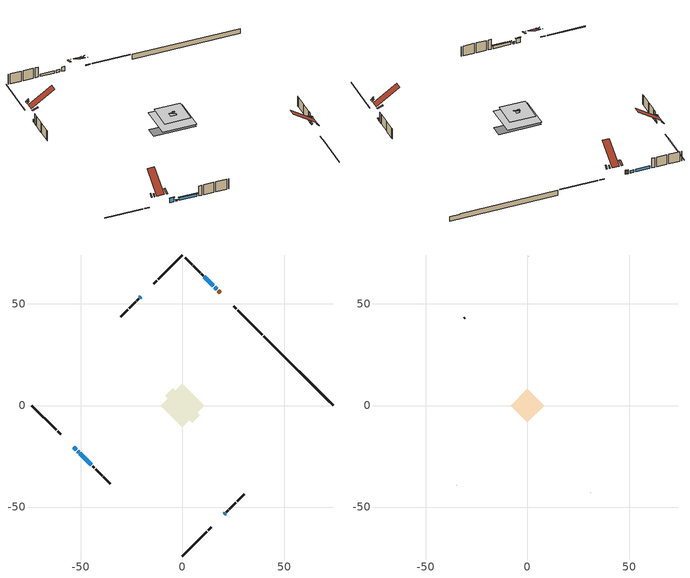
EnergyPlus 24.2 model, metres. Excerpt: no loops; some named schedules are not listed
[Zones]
conditioned space
 floor outside (Floor1 construction): -3.42,0 0,3.42 3.42,0 0,-3.42 z0.51
 floor adiabatic (AdiabaticFloorConstruction): -10.71,0 0,10.71 10.71,0 0,-10.71 z2.95
 floor foundation (Slab1 construction): -8.55,4.89 -4.89,8.55 8.55,-4.89 4.89,-8.55 z-1.82
 wall outside (RimJoist1 construction): 0,-74.12 12.02,-62.1 / -74.12,0 -62.1,-12.02 / 0,74.12 -12.02,62.1 / 39.24,34.88 27.22,46.89 z0.51:0.81
 wall outside (RimJoist3 construction): 12.67,-61.44 14.08,-60.04 / -61.44,-12.67 -60.04,-14.08 / -12.67,61.44 -14.08,60.04 / 26.57,47.55 25.16,48.95 z0.51:0.81
 wall outside (AdiabaticWallConstruction 1): 18.63,55.49 17.61,56.51 z0.51:2.54
 wall outside (AdiabaticWallConstruction): 16.95,57.17 15.87,58.24 / 15.21,58.9 10.77,63.34 / -20.61,53.51 -20.93,53.18 z0.51:1.73; -53.51,-20.61 -52.21,-21.9 z0.51:2.64; -51.56,-22.56 -51.2,-22.91 / 20.61,-53.51 20.96,-53.15 z0.51:1.01; -50.55,-23.57 -44.93,-29.18 z0.51:1.86
 wall outside (Wall1 construction): 21.62,-52.5 22.46,-51.66 / -44.28,-29.84 -43.44,-30.68 / -21.59,52.53 -22.43,51.69 / 10.12,64 9.28,64.84 z0.51:5.39
 wall outside (Wall2 construction): 23.11,-51 26.33,-47.78 / -42.78,-31.33 -39.56,-34.55 / -23.08,51.03 -26.3,47.81 / 8.62,65.49 5.41,68.71 z0.51:5.39
 wall outside (Wall3 construction): 26.99,-47.13 30.38,-43.74 / -38.91,-35.21 -35.52,-38.6 / -26.96,47.16 -30.35,43.77 / 4.75,69.37 1.36,72.76 z0.51:5.39
 wall foundation (FoundationWall1 construction): 39.9,34.22,-1.82 39.9,34.22,0.51 70.69,3.42,0.51 70.69,3.42,0.41 74.12,0,0.41 74.12,0,-1.82
 window (WindowConstruction 3): 16.95,57.17 15.87,58.24 z0.51:1.73
 window (WindowConstruction 1): -53.51,-20.61 -52.21,-21.9 z0.51:2.64
 window (WindowConstruction 2): 15.21,58.9 10.77,63.34 z0.51:1.73
 window (WindowConstruction 5): -51.56,-22.56 -51.2,-22.91 z0.51:1.01
 window (WindowConstruction 6): 20.61,-53.51 20.96,-53.15 z0.51:1.01
 window (WindowConstruction 4): -20.61,53.51 -20.93,53.18 z0.51:1.73
 window (WindowConstruction): -50.55,-23.57 -44.93,-29.18 z0.51:1.86
 door (Door): 18.63,55.49 17.61,56.51 z0.51:2.54
 ceiling adiabatic (AdiabaticFloorConstruction): 0,-10.71 10.71,0 0,10.71 -10.71,0 z2.95
 roof outside (Roof2 construction): 15.91,-58.21,5.39 15.26,-57.56,6.3 15.03,-57.79,6.3 15.68,-58.43,5.39; -58.21,-15.91,5.39 -57.56,-15.26,6.3 -57.79,-15.03,6.3 -58.43,-15.68,5.39; -15.91,58.21,5.39 -15.26,57.56,6.3 -15.03,57.79,6.3 -15.68,58.43,5.39; 23.33,50.78,5.39 22.68,50.14,6.3 22.91,49.91,6.3 23.56,50.56,5.39
attic - vented
 floor to conditioned space (Floor2 construction Reversed): -0.98,0 0,0.98 0.98,0 0,-0.98 z5.39
 floor to conditioned space (Floor3 construction Reversed): -8.18,0 0,8.18 8.18,0 0,-8.18 z5.39
 floor to conditioned space (Floor4 construction Reversed): -1.9,0 0,1.9 1.9,0 0,-1.9 z5.39
 wall outside (Wall4 construction): 31.03,-43.08 31.08,-43.03 / -34.86,-39.25 -34.82,-39.3 / -31,43.11 -31.05,43.06 / 0.7,73.41 0.66,73.46 z0.51:5.39
 roof outside (Roof1 construction): 15.02,-59.09,5.39 14.2,-58.27,6.55 13.91,-58.56,6.55 14.73,-59.38,5.39; -59.09,-15.02,5.39 -58.27,-14.2,6.55 -58.56,-13.91,6.55 -59.38,-14.73,5.39; -15.02,59.09,5.39 -14.2,58.27,6.55 -13.91,58.56,6.55 -14.73,59.38,5.39; 24.22,49.9,5.39 23.39,49.08,6.55 23.68,48.79,6.55 24.51,49.61,5.39
 roof outside (Roof3 construction): 18.81,-55.31,5.39 11.34,-47.84,12.42 9.1,-50.09,12.42 16.57,-57.55,5.39; -55.31,-18.81,5.39 -47.84,-11.34,12.42 -50.09,-9.1,12.42 -57.55,-16.57,5.39; -18.81,55.31,5.39 -11.34,47.84,12.42 -9.1,50.09,12.42 -16.57,57.55,5.39; 20.43,53.68,5.39 12.97,46.22,12.42 15.21,43.98,12.42 22.67,51.44,5.39
 roof outside (Roof4 construction): 19.95,-54.16,5.39 18.1,-52.31,6.26 17.62,-52.8,6.26 19.47,-54.65,5.39; -54.16,-19.95,5.39 -52.31,-18.1,6.26 -52.8,-17.62,6.26 -54.65,-19.47,5.39; -19.95,54.16,5.39 -18.1,52.31,6.26 -17.62,52.8,6.26 -19.47,54.65,5.39; 19.29,54.83,5.39 17.44,52.98,6.26 17.92,52.49,6.26 19.77,54.34,5.39
shading: -52,-22.11 -53.72,-20.4 -53.93,-20.61 -52.21,-22.33 z2.94; -50.99,-23.12 -51.77,-22.35 -51.98,-22.56 -51.2,-23.34 z1.31; 21.17,-52.94 20.4,-53.72 20.61,-53.93 21.39,-53.15 z1.31; -44.72,-29.39 -50.76,-23.36 -50.97,-23.57 -44.93,-29.6 z2.16
[Building]
Building 1: Terrain=Suburbs
[Site:Location]
Montreal Intl AP_QC: Latitude {deg}=45.47; Longitude {deg}=-73.74; Time Zone {hr}=-5; Elevation {m}=36; Keep Site Location Information=Yes
[Site:GroundTemperature:Shallow]
2.07863, -0.316383, -0.508184, 0.628371, 5.19101, 9.73239, 13.6695, 16.1636, 16.3755, 14.347, 10.5102, 6.10817
[Site:WaterMainsTemperature]
Calculation Method=Schedule; Temperature Schedule=mains temperature schedule
[Material] Roughness=Rough; Thermal Absorptance=0.9
Name | Thickness {m} | Conductivity {W/m-K} | Density {kg/m3} | Specific Heat {J/kg-K} | Solar Absorptance | Visible Absorptance
asphalt or fiberglass shingles | 0.00635 | 0.162714 | 1121.4 | 1465.45 | 0.84 | 0.84
ceiling loosefill ins | 0.0846667 | 0.0480833 | 16.02 | 1046.75 | 0.7 | 0.7
ceiling loosefill ins 1 | 0.169333 | 0.0480833 | 16.02 | 1046.75 | 0.7 | 0.7
ceiling stud and cavity | 0.1397 | 0.107649 | 65.682 | 1177.47 | 0.7 | 0.7
ceiling stud and cavity 1 | 0.1397 | 0.131789 | 65.682 | 1177.47 | 0.7 | 0.7
ceiling stud and cavity 2 | 0.1397 | 0.104528 | 65.682 | 1177.47 | 0.7 | 0.7
concrete 4.0 in. | 0.1016 | 1.803125 | 2242.8 | 837.4 | 0.7 | 0.7
concrete 8.0 in. | 0.2032 | 1.803125 | 2242.8 | 837.4 | 0.7 | 0.7
door material | 0.04445 | 0.053851 | 512.64 | 1214.23 | 0.7 | 0.7
exterior vertical ins | 0.0436689 | 0.029427 | 32.04 | 1214.23 | 0.7 | 0.7
floor covering | 0.0127 | 0.0433444 | 54.468 | 1339.84 | 0.6 | 0.6
floor rigid ins; rim joist rigid ins; roof rigid ins; wall rigid ins | 0.051816 | 0.029427 | 32.04 | 1214.23 | 0.7 | 0.7
floor rigid ins 1; wall rigid ins 1 | 0.512978 | 0.029427 | 32.04 | 1214.23 | 0.7 | 0.7
floor stud and cavity | 0.1397 | 0.0972039 | 92.3553 | 1139.71 | 0.7 | 0.7
floor stud and cavity 1 | 0.1397 | 1.75129 | 37.0049 | 1207.88 | 0.7 | 0.7
furniture material conditioned space 1 | 0.1524 | 0.115458 | 640.8 | 1214.23 | 0.6 | 0.6
gypsum board | 0.0127 | 0.160291 | 801 | 837.4 | 0.6 | 0.6
gypsum board 1 | 0.0127 | 0.160291 | 801 | 837.4 | 0.7 | 0.7
osb sheathing 0.5 in. | 0.0127 | 0.115458 | 512.64 | 1214.23 | 0.7 | 0.7
osb sheathing 0.75 in. | 0.01905 | 0.115458 | 512.64 | 1214.23 | 0.7 | 0.7
osb sheathing 2.0 in. | 0.0508 | 0.115458 | 512.64 | 1214.23 | 0.7 | 0.7
rim joist rigid ins 1 | 0.103632 | 0.029427 | 32.04 | 1214.23 | 0.7 | 0.7
rim joist stud and cavity | 0.0508 | 0.184251 | 125.044 | 1163.47 | 0.6 | 0.6
rim joist stud and cavity 1 | 0.0508 | 0.0175318 | 125.044 | 1163.47 | 0.6 | 0.6
roof stud and cavity | 0.2032 | 0.187509 | 78.34581 | 1123.46 | 0.7 | 0.7
wall stud and cavity | 0.1397 | 0.0995464 | 139.0536 | 1170.24 | 0.7 | 0.7
wall stud and cavity 1 | 0.1397 | 0.14244 | 139.0536 | 1170.24 | 0.7 | 0.7
wall stud and cavity 2 | 0.1397 | 0.140672 | 139.0536 | 1170.24 | 0.7 | 0.7
wall stud and cavity 3 | 0.0889 | 6.1454 | 50.32683 | 1063.81 | 0.6 | 0.6
wall stud and cavity 4 | 0.0889 | 0.380278 | 52.3479 | 1209.89 | 0.7 | 0.7
wall stud and cavity 5 | 0.0889 | 0.391764 | 83.0341 | 1211.67 | 0.7 | 0.7
wood siding | 0.0254 | 0.102417 | 544.68 | 1172.36 | 0 | 0
wood siding 1 | 0.00254 | 0.102417 | 544.68 | 1172.36 | 0 | 0
wood siding 2; wood siding 3; wood siding 4 | 0.0254 | 0.102417 | 544.68 | 1172.36 | 0.7 | 0.7
[WindowMaterial:SimpleGlazingSystem]
Name | U-Factor {W/m2-K} | Solar Heat Gain Coefficient
WindowMaterial | 2.93382 | 0.6
WindowMaterial 1 | 2.97187 | 0.6
WindowMaterial 2 | 2.961077 | 0.63
WindowMaterial 3 | 3.0383 | 0.46
WindowMaterial 4 | 3.09508 | 0.34
[Construction]
AdiabaticFloorConstruction: floor stud and cavity 1, floor rigid ins 1, osb sheathing 0.75 in., floor covering
AdiabaticWallConstruction: wood siding 3, wall rigid ins 1, wall stud and cavity 4, gypsum board
AdiabaticWallConstruction 1: wood siding 4, wall rigid ins 1, wall stud and cavity 4, gypsum board
Door: door material
Floor1 construction: floor stud and cavity, floor rigid ins, osb sheathing 0.75 in., floor covering
Floor2 construction Reversed: gypsum board, ceiling stud and cavity, ceiling loosefill ins
Floor3 construction Reversed: gypsum board, ceiling stud and cavity 1, ceiling loosefill ins 1
Floor4 construction Reversed: gypsum board, ceiling stud and cavity 2, ceiling loosefill ins
FoundationWall1 construction: concrete 8.0 in., gypsum board 1
furniture construction conditioned space 1: furniture material conditioned space 1
PartitionWallConstruction: gypsum board, wall stud and cavity 5, gypsum board
RimJoist1 construction: wood siding 2, rim joist rigid ins, osb sheathing 2.0 in., rim joist stud and cavity
RimJoist3 construction: wood siding 2, rim joist rigid ins 1, osb sheathing 2.0 in., rim joist stud and cavity 1
Roof1 construction; Roof3 construction; Roof4 construction: asphalt or fiberglass shingles
Roof2 construction: asphalt or fiberglass shingles, roof rigid ins, osb sheathing 0.75 in., roof stud and cavity, gypsum board
Slab1 construction: concrete 4.0 in.
Wall1 construction: wood siding, wall rigid ins, osb sheathing 0.5 in., wall stud and cavity, gypsum board
Wall2 construction: wood siding, wall rigid ins, osb sheathing 0.5 in., wall stud and cavity 1, gypsum board
Wall3 construction: wood siding, wall rigid ins, osb sheathing 0.5 in., wall stud and cavity 2, gypsum board
Wall4 construction: wood siding 1, wall stud and cavity 3
WindowConstruction; WindowConstruction 2: WindowMaterial
WindowConstruction 1: WindowMaterial 1
WindowConstruction 3: WindowMaterial 2
WindowConstruction 4: WindowMaterial 3
WindowConstruction 5; WindowConstruction 6: WindowMaterial 4
[Zone] Multiplier=1; Part of Total Floor Area=Yes
Name | Volume {m3}
attic - vented | 158.126
conditioned space | 819.8
[Space]
Name | Zone | Volume {m3}
attic - vented 1 | attic - vented | 158.126
conditioned space 1 | conditioned space | 819.8
[ZoneInfiltration:EffectiveLeakageArea]
infil attic - vented 1: Zone or Space=attic - vented 1; Schedule=Always On Discrete; Effective Air Leakage Area {cm2}=5720.8; Stack Coefficient=0.000828449; Wind Coefficient=1.9447e-05
[ZoneMixing]
whole house fan mix: Zone or Space=attic - vented; Schedule=Always On Continuous; Design Flow Rate Calculation Method=Flow/Zone; Design Flow Rate {m3/s}=0; Source Zone or Space=conditioned space
[SurfaceProperty:ExposedFoundationPerimeter]
Slab1: Exposed Perimeter Calculation Method=TotalExposedPerimeter; Total Exposed Perimeter {m}=48.393
[InternalMass] Zone or ZoneList=conditioned space; Space or SpaceList=conditioned space 1
Name | Construction | Surface Area {m2}
furniture mass conditioned space 1 | furniture construction conditioned space 1 | 140.5
partition wall mass | PartitionWallConstruction | 351.25
[Lights]
interior lighting: Zone or ZoneList or Space or SpaceList=conditioned space 1; Schedule=interior lighting schedule; Design Level Calculation Method=LightingLevel; Lighting Level {W}=343.2; Return Air Fraction=0; Fraction Radiant=0.6; Fraction Visible=0.2; Fraction Replaceable=1
[People]
occupants: Zone or ZoneList or Space or SpaceList=conditioned space 1; Number of People Schedule=occupants schedule; Number of People Calculation Method=People; Number of People=3; Fraction Radiant=0.314171; Sensible Heat Fraction=0.56303; Activity Level Schedule=occupants activity schedule; Carbon Dioxide Generation Rate {m3/s-W}=0; Enable ASHRAE 55 Comfort Warnings=No; Mean Radiant Temperature Calculation Type=EnclosureAveraged
[ElectricEquipment] Zone or ZoneList or Space or SpaceList=conditioned space 1; Design Level Calculation Method=EquipmentLevel
Name | Schedule | Design Level {W} | Fraction Latent | Fraction Radiant | Fraction Lost
clothes dryer | clothes dryer schedule | 140.772 | 0.015 | 0.081 | 0.85
clothes washer | clothes washer schedule | 32.1985 | 0.03 | 0.162 | 0.7
cooking range | cooking range schedule | 215.147 | 0.08 | 0.432 | 0.2
dishwasher | dishwasher schedule | 66.8632 | 0.3 | 0.18 | 0.4
fridge | fridge schedule | 72.9452 | 0 | 0.6 | 0
mech vent house fan | mech vent house fan schedule | 880 | 0 | 0 | 1
mech vent house fan cfis | mech vent house fan cfis schedule | 0 | 0 | 0 | 0
misc plug loads | misc plug loads schedule | 494.7 | 0.045 | 0.513 | 0.1
whole house fan | Always On Discrete | 0 | 0 | 0 | 1
[OtherEquipment] Zone or ZoneList or Space or SpaceList=conditioned space 1; Design Level Calculation Method=EquipmentLevel
Name | Fuel Type | Schedule | Design Level {W} | Fraction Latent | Fraction Radiant | Fraction Lost
clothes dryer 1 | Electricity | clothes dryer schedule | 0 | 0.015 | 0.081 | 0.85
cooking range 1 | Electricity | cooking range schedule | 0 | 0.08 | 0.432 | 0.2
general water use latent | None | general water use schedule | 62.594 | 1 | 0 | 0
general water use sensible | None | general water use schedule | -61.6891 | 0 | 0.6 | 0
mech vent house fan latent load | None | Always On Discrete | 0 | 1 | 0 | 0
mech vent house fan sensible load | None | Always On Discrete | 0 | 0 | 0 | 0
water heater energy adjustment1 | Electricity | Always On Discrete | 0.01 | 0 | 0 | 1
[ZoneInfiltration:DesignFlowRate] Zone or ZoneList or Space or SpaceList=conditioned space 1; Schedule=Always On Discrete; Design Flow Rate Calculation Method=Flow/Zone; Design Flow Rate {m3/s}=0
infil flow; natural vent flow; whole house fan flow
[Foundation:Kiva]
Foundation Kiva 1: Initial Indoor Air Temperature {C}=21; Wall Height Above Grade {m}=0.510022; Wall Depth Below Slab {m}=0.2032; Custom Block Material Name 1=exterior vertical ins; Custom Block Depth 1 {m}=2.33001; Custom Block X Position 1 {m}=0.2159; Custom Block Z Position 1 {m}=0
[Foundation:Kiva:Settings]
Soil Conductivity {W/m-K}=0.849921; Soil Density {kg/m3}=1842.3; Soil Specific Heat {J/kg-K}=418.7; Ground Solar Absorptivity=0.9; Ground Thermal Absorptivity=0.9; Ground Surface Roughness {m}=0.03; Far-Field Width {m}=40; Deep-Ground Boundary Condition=ZeroFlux; Deep-Ground Depth {m}=40; Minimum Cell Dimension {m}=0.2; Maximum Cell Growth Coefficient=3; Simulation Timestep=Timestep
[Exterior:Lights]
exterior lighting: Schedule=exterior lighting schedule; Design Level {W}=75.6
[Schedule:Constant]
Name | Hourly Value
Always On Continuous; mech vent house fan schedule; mech vent house fan cfis schedule; Always On Discrete | 1
occupants activity schedule | 117.228
fridge schedule | 0
[Schedule:Week:Daily]
interior lighting schedule Week Rule - Jan1-Jan27: interior lighting schedule day, interior lighting schedule day, interior lighting schedule day, interior lighting schedule day, interior lighting schedule day, interior lighting schedule day, interior lighting schedule day, interior lighting schedule default day, interior lighting schedule default day, interior lighting schedule default day, interior lighting schedule default day, interior lighting schedule default day
interior lighting schedule Week Rule - Jan28-Feb3: interior lighting schedule day, interior lighting schedule day, interior lighting schedule day, interior lighting schedule day, interior lighting schedule day 1, interior lighting schedule day 1, interior lighting schedule day 1, interior lighting schedule default day, interior lighting schedule default day, interior lighting schedule default day, interior lighting schedule default day, interior lighting schedule default day
interior lighting schedule Week Rule - Feb4-Feb24: interior lighting schedule day 1, interior lighting schedule day 1, interior lighting schedule day 1, interior lighting schedule day 1, interior lighting schedule day 1, interior lighting schedule day 1, interior lighting schedule day 1, interior lighting schedule default day, interior lighting schedule default day, interior lighting schedule default day, interior lighting schedule default day, interior lighting schedule default day
interior lighting schedule Week Rule - Feb25-Mar3: interior lighting schedule day 1, interior lighting schedule day 1, interior lighting schedule day 1, interior lighting schedule day 1, interior lighting schedule day 2, interior lighting schedule day 2, interior lighting schedule day 2, interior lighting schedule default day, interior lighting schedule default day, interior lighting schedule default day, interior lighting schedule default day, interior lighting schedule default day
interior lighting schedule Week Rule - Mar4-Mar31: interior lighting schedule day 2, interior lighting schedule day 2, interior lighting schedule day 2, interior lighting schedule day 2, interior lighting schedule day 2, interior lighting schedule day 2, interior lighting schedule day 2, interior lighting schedule default day, interior lighting schedule default day, interior lighting schedule default day, interior lighting schedule default day, interior lighting schedule default day
interior lighting schedule Week Rule - Apr1-Apr28: interior lighting schedule day 3, interior lighting schedule day 3, interior lighting schedule day 3, interior lighting schedule day 3, interior lighting schedule day 3, interior lighting schedule day 3, interior lighting schedule day 3, interior lighting schedule default day, interior lighting schedule default day, interior lighting schedule default day, interior lighting schedule default day, interior lighting schedule default day
interior lighting schedule Week Rule - Apr29-May5: interior lighting schedule day 3, interior lighting schedule day 3, interior lighting schedule day 4, interior lighting schedule day 4, interior lighting schedule day 4, interior lighting schedule day 4, interior lighting schedule day 4, interior lighting schedule default day, interior lighting schedule default day, interior lighting schedule default day, interior lighting schedule default day, interior lighting schedule default day
interior lighting schedule Week Rule - May6-May26: interior lighting schedule day 4, interior lighting schedule day 4, interior lighting schedule day 4, interior lighting schedule day 4, interior lighting schedule day 4, interior lighting schedule day 4, interior lighting schedule day 4, interior lighting schedule default day, interior lighting schedule default day, interior lighting schedule default day, interior lighting schedule default day, interior lighting schedule default day
interior lighting schedule Week Rule - May27-Jun2: interior lighting schedule day 4, interior lighting schedule day 4, interior lighting schedule day 4, interior lighting schedule day 4, interior lighting schedule day 4, interior lighting schedule day 5, interior lighting schedule day 5, interior lighting schedule default day, interior lighting schedule default day, interior lighting schedule default day, interior lighting schedule default day, interior lighting schedule default day
interior lighting schedule Week Rule - Jun3-Jun30: interior lighting schedule day 5, interior lighting schedule day 5, interior lighting schedule day 5, interior lighting schedule day 5, interior lighting schedule day 5, interior lighting schedule day 5, interior lighting schedule day 5, interior lighting schedule default day, interior lighting schedule default day, interior lighting schedule default day, interior lighting schedule default day, interior lighting schedule default day
interior lighting schedule Week Rule - Jul1-Jul28: interior lighting schedule day 6, interior lighting schedule day 6, interior lighting schedule day 6, interior lighting schedule day 6, interior lighting schedule day 6, interior lighting schedule day 6, interior lighting schedule day 6, interior lighting schedule default day, interior lighting schedule default day, interior lighting schedule default day, interior lighting schedule default day, interior lighting schedule default day
interior lighting schedule Week Rule - Jul29-Aug4: interior lighting schedule day 6, interior lighting schedule day 6, interior lighting schedule day 6, interior lighting schedule day 7, interior lighting schedule day 7, interior lighting schedule day 7, interior lighting schedule day 7, interior lighting schedule default day, interior lighting schedule default day, interior lighting schedule default day, interior lighting schedule default day, interior lighting schedule default day
interior lighting schedule Week Rule - Aug5-Aug25: interior lighting schedule day 7, interior lighting schedule day 7, interior lighting schedule day 7, interior lighting schedule day 7, interior lighting schedule day 7, interior lighting schedule day 7, interior lighting schedule day 7, interior lighting schedule default day, interior lighting schedule default day, interior lighting schedule default day, interior lighting schedule default day, interior lighting schedule default day
interior lighting schedule Week Rule - Aug26-Sep1: interior lighting schedule day 7, interior lighting schedule day 7, interior lighting schedule day 7, interior lighting schedule day 7, interior lighting schedule day 7, interior lighting schedule day 7, interior lighting schedule day 8, interior lighting schedule default day, interior lighting schedule default day, interior lighting schedule default day, interior lighting schedule default day, interior lighting schedule default day
interior lighting schedule Week Rule - Sep2-Sep29: interior lighting schedule day 8, interior lighting schedule day 8, interior lighting schedule day 8, interior lighting schedule day 8, interior lighting schedule day 8, interior lighting schedule day 8, interior lighting schedule day 8, interior lighting schedule default day, interior lighting schedule default day, interior lighting schedule default day, interior lighting schedule default day, interior lighting schedule default day
interior lighting schedule Week Rule - Sep30-Oct6: interior lighting schedule day 8, interior lighting schedule day 9, interior lighting schedule day 9, interior lighting schedule day 9, interior lighting schedule day 9, interior lighting schedule day 9, interior lighting schedule day 9, interior lighting schedule default day, interior lighting schedule default day, interior lighting schedule default day, interior lighting schedule default day, interior lighting schedule default day
interior lighting schedule Week Rule - Oct7-Oct27: interior lighting schedule day 9, interior lighting schedule day 9, interior lighting schedule day 9, interior lighting schedule day 9, interior lighting schedule day 9, interior lighting schedule day 9, interior lighting schedule day 9, interior lighting schedule default day, interior lighting schedule default day, interior lighting schedule default day, interior lighting schedule default day, interior lighting schedule default day
interior lighting schedule Week Rule - Oct28-Nov3: interior lighting schedule day 9, interior lighting schedule day 9, interior lighting schedule day 9, interior lighting schedule day 9, interior lighting schedule day 10, interior lighting schedule day 10, interior lighting schedule day 10, interior lighting schedule default day, interior lighting schedule default day, interior lighting schedule default day, interior lighting schedule default day, interior lighting schedule default day
interior lighting schedule Week Rule - Nov4-Nov24: interior lighting schedule day 10, interior lighting schedule day 10, interior lighting schedule day 10, interior lighting schedule day 10, interior lighting schedule day 10, interior lighting schedule day 10, interior lighting schedule day 10, interior lighting schedule default day, interior lighting schedule default day, interior lighting schedule default day, interior lighting schedule default day, interior lighting schedule default day
interior lighting schedule Week Rule - Nov25-Dec1: interior lighting schedule day 10, interior lighting schedule day 10, interior lighting schedule day 10, interior lighting schedule day 10, interior lighting schedule day 10, interior lighting schedule day 10, interior lighting schedule day 11, interior lighting schedule default day, interior lighting schedule default day, interior lighting schedule default day, interior lighting schedule default day, interior lighting schedule default day
interior lighting schedule Week Rule - Dec2-Dec31: interior lighting schedule day 11, interior lighting schedule day 11, interior lighting schedule day 11, interior lighting schedule day 11, interior lighting schedule day 11, interior lighting schedule day 11, interior lighting schedule day 11, interior lighting schedule default day, interior lighting schedule default day, interior lighting schedule default day, interior lighting schedule default day, interior lighting schedule default day
occupants schedule Week Rule - Jan1-Dec31: occupants schedule day, occupants schedule day, occupants schedule day, occupants schedule day, occupants schedule day, occupants schedule day, occupants schedule day, occupants schedule default day, occupants schedule default day, occupants schedule default day, occupants schedule default day, occupants schedule default day
clothes dryer schedule Week Rule - Jan1-Dec31: clothes dryer schedule day, clothes dryer schedule day, clothes dryer schedule day, clothes dryer schedule day, clothes dryer schedule day, clothes dryer schedule day, clothes dryer schedule day, clothes dryer schedule default day, clothes dryer schedule default day, clothes dryer schedule default day, clothes dryer schedule default day, clothes dryer schedule default day
clothes washer schedule Week Rule - Jan1-Dec31: clothes washer schedule day, clothes washer schedule day, clothes washer schedule day, clothes washer schedule day, clothes washer schedule day, clothes washer schedule day, clothes washer schedule day, clothes washer schedule default day, clothes washer schedule default day, clothes washer schedule default day, clothes washer schedule default day, clothes washer schedule default day
cooking range schedule Week Rule - Jan1-Dec31: cooking range schedule day, cooking range schedule day, cooking range schedule day, cooking range schedule day, cooking range schedule day, cooking range schedule day, cooking range schedule day, cooking range schedule default day, cooking range schedule default day, cooking range schedule default day, cooking range schedule default day, cooking range schedule default day
dishwasher schedule Week Rule - Jan1-Dec31: dishwasher schedule day, dishwasher schedule day, dishwasher schedule day, dishwasher schedule day, dishwasher schedule day, dishwasher schedule day, dishwasher schedule day, dishwasher schedule default day, dishwasher schedule default day, dishwasher schedule default day, dishwasher schedule default day, dishwasher schedule default day
misc plug loads schedule Week Rule - Jan1-Dec31: misc plug loads schedule day, misc plug loads schedule day, misc plug loads schedule day, misc plug loads schedule day, misc plug loads schedule day, misc plug loads schedule day, misc plug loads schedule day, misc plug loads schedule default day, misc plug loads schedule default day, misc plug loads schedule default day, misc plug loads schedule default day, misc plug loads schedule default day
general water use schedule Week Rule - Jan1-Dec31: general water use schedule day, general water use schedule day, general water use schedule day, general water use schedule day, general water use schedule day, general water use schedule day, general water use schedule day, general water use schedule default day, general water use schedule default day, general water use schedule default day, general water use schedule default day, general water use schedule default day
exterior lighting schedule Week Rule - Jan1-Jan27: exterior lighting schedule day, exterior lighting schedule day, exterior lighting schedule day, exterior lighting schedule day, exterior lighting schedule day, exterior lighting schedule day, exterior lighting schedule day, exterior lighting schedule default day, exterior lighting schedule default day, exterior lighting schedule default day, exterior lighting schedule default day, exterior lighting schedule default day
exterior lighting schedule Week Rule - Jan28-Feb3: exterior lighting schedule day, exterior lighting schedule day, exterior lighting schedule day, exterior lighting schedule day, exterior lighting schedule day 1, exterior lighting schedule day 1, exterior lighting schedule day 1, exterior lighting schedule default day, exterior lighting schedule default day, exterior lighting schedule default day, exterior lighting schedule default day, exterior lighting schedule default day
exterior lighting schedule Week Rule - Feb4-Feb24: exterior lighting schedule day 1, exterior lighting schedule day 1, exterior lighting schedule day 1, exterior lighting schedule day 1, exterior lighting schedule day 1, exterior lighting schedule day 1, exterior lighting schedule day 1, exterior lighting schedule default day, exterior lighting schedule default day, exterior lighting schedule default day, exterior lighting schedule default day, exterior lighting schedule default day
exterior lighting schedule Week Rule - Feb25-Mar3: exterior lighting schedule day 1, exterior lighting schedule day 1, exterior lighting schedule day 1, exterior lighting schedule day 1, exterior lighting schedule day 2, exterior lighting schedule day 2, exterior lighting schedule day 2, exterior lighting schedule default day, exterior lighting schedule default day, exterior lighting schedule default day, exterior lighting schedule default day, exterior lighting schedule default day
exterior lighting schedule Week Rule - Mar4-Mar31: exterior lighting schedule day 2, exterior lighting schedule day 2, exterior lighting schedule day 2, exterior lighting schedule day 2, exterior lighting schedule day 2, exterior lighting schedule day 2, exterior lighting schedule day 2, exterior lighting schedule default day, exterior lighting schedule default day, exterior lighting schedule default day, exterior lighting schedule default day, exterior lighting schedule default day
exterior lighting schedule Week Rule - Apr1-Apr28: exterior lighting schedule day 3, exterior lighting schedule day 3, exterior lighting schedule day 3, exterior lighting schedule day 3, exterior lighting schedule day 3, exterior lighting schedule day 3, exterior lighting schedule day 3, exterior lighting schedule default day, exterior lighting schedule default day, exterior lighting schedule default day, exterior lighting schedule default day, exterior lighting schedule default day
exterior lighting schedule Week Rule - Apr29-May5: exterior lighting schedule day 3, exterior lighting schedule day 3, exterior lighting schedule day 4, exterior lighting schedule day 4, exterior lighting schedule day 4, exterior lighting schedule day 4, exterior lighting schedule day 4, exterior lighting schedule default day, exterior lighting schedule default day, exterior lighting schedule default day, exterior lighting schedule default day, exterior lighting schedule default day
exterior lighting schedule Week Rule - May6-May26: exterior lighting schedule day 4, exterior lighting schedule day 4, exterior lighting schedule day 4, exterior lighting schedule day 4, exterior lighting schedule day 4, exterior lighting schedule day 4, exterior lighting schedule day 4, exterior lighting schedule default day, exterior lighting schedule default day, exterior lighting schedule default day, exterior lighting schedule default day, exterior lighting schedule default day
exterior lighting schedule Week Rule - May27-Jun2: exterior lighting schedule day 4, exterior lighting schedule day 4, exterior lighting schedule day 4, exterior lighting schedule day 4, exterior lighting schedule day 4, exterior lighting schedule day 5, exterior lighting schedule day 5, exterior lighting schedule default day, exterior lighting schedule default day, exterior lighting schedule default day, exterior lighting schedule default day, exterior lighting schedule default day
exterior lighting schedule Week Rule - Jun3-Jun30: exterior lighting schedule day 5, exterior lighting schedule day 5, exterior lighting schedule day 5, exterior lighting schedule day 5, exterior lighting schedule day 5, exterior lighting schedule day 5, exterior lighting schedule day 5, exterior lighting schedule default day, exterior lighting schedule default day, exterior lighting schedule default day, exterior lighting schedule default day, exterior lighting schedule default day
exterior lighting schedule Week Rule - Jul1-Jul28: exterior lighting schedule day 6, exterior lighting schedule day 6, exterior lighting schedule day 6, exterior lighting schedule day 6, exterior lighting schedule day 6, exterior lighting schedule day 6, exterior lighting schedule day 6, exterior lighting schedule default day, exterior lighting schedule default day, exterior lighting schedule default day, exterior lighting schedule default day, exterior lighting schedule default day
exterior lighting schedule Week Rule - Jul29-Aug4: exterior lighting schedule day 6, exterior lighting schedule day 6, exterior lighting schedule day 6, exterior lighting schedule day 7, exterior lighting schedule day 7, exterior lighting schedule day 7, exterior lighting schedule day 7, exterior lighting schedule default day, exterior lighting schedule default day, exterior lighting schedule default day, exterior lighting schedule default day, exterior lighting schedule default day
exterior lighting schedule Week Rule - Aug5-Aug25: exterior lighting schedule day 7, exterior lighting schedule day 7, exterior lighting schedule day 7, exterior lighting schedule day 7, exterior lighting schedule day 7, exterior lighting schedule day 7, exterior lighting schedule day 7, exterior lighting schedule default day, exterior lighting schedule default day, exterior lighting schedule default day, exterior lighting schedule default day, exterior lighting schedule default day
exterior lighting schedule Week Rule - Aug26-Sep1: exterior lighting schedule day 7, exterior lighting schedule day 7, exterior lighting schedule day 7, exterior lighting schedule day 7, exterior lighting schedule day 7, exterior lighting schedule day 7, exterior lighting schedule day 8, exterior lighting schedule default day, exterior lighting schedule default day, exterior lighting schedule default day, exterior lighting schedule default day, exterior lighting schedule default day
exterior lighting schedule Week Rule - Sep2-Sep29: exterior lighting schedule day 8, exterior lighting schedule day 8, exterior lighting schedule day 8, exterior lighting schedule day 8, exterior lighting schedule day 8, exterior lighting schedule day 8, exterior lighting schedule day 8, exterior lighting schedule default day, exterior lighting schedule default day, exterior lighting schedule default day, exterior lighting schedule default day, exterior lighting schedule default day
exterior lighting schedule Week Rule - Sep30-Oct6: exterior lighting schedule day 8, exterior lighting schedule day 9, exterior lighting schedule day 9, exterior lighting schedule day 9, exterior lighting schedule day 9, exterior lighting schedule day 9, exterior lighting schedule day 9, exterior lighting schedule default day, exterior lighting schedule default day, exterior lighting schedule default day, exterior lighting schedule default day, exterior lighting schedule default day
exterior lighting schedule Week Rule - Oct7-Oct27: exterior lighting schedule day 9, exterior lighting schedule day 9, exterior lighting schedule day 9, exterior lighting schedule day 9, exterior lighting schedule day 9, exterior lighting schedule day 9, exterior lighting schedule day 9, exterior lighting schedule default day, exterior lighting schedule default day, exterior lighting schedule default day, exterior lighting schedule default day, exterior lighting schedule default day
[Schedule:Year]
interior lighting schedule: interior lighting schedule Week Rule - Jan1-Jan27, 1, 1, 1, 27, interior lighting schedule Week Rule - Jan28-Feb3, 1, 28, 2, 3, interior lighting schedule Week Rule - Feb4-Feb24, 2, 4, 2, 24, interior lighting schedule Week Rule - Feb25-Mar3, 2, 25, 3, 3, interior lighting schedule Week Rule - Mar4-Mar31, 3, 4, 3, 31, interior lighting schedule Week Rule - Apr1-Apr28, 4, 1, 4, 28, interior lighting schedule Week Rule - Apr29-May5, 4, 29, 5, 5, interior lighting schedule Week Rule - May6-May26, 5, 6, 5, 26, interior lighting schedule Week Rule - May27-Jun2, 5, 27, 6, 2, interior lighting schedule Week Rule - Jun3-Jun30, 6, 3, 6, 30, interior lighting schedule Week Rule - Jul1-Jul28, 7, 1, 7, 28, interior lighting schedule Week Rule - Jul29-Aug4, 7, 29, 8, 4, interior lighting schedule Week Rule - Aug5-Aug25, 8, 5, 8, 25, interior lighting schedule Week Rule - Aug26-Sep1, 8, 26, 9, 1, interior lighting schedule Week Rule - Sep2-Sep29, 9, 2, 9, 29, interior lighting schedule Week Rule - Sep30-Oct6, 9, 30, 10, 6, interior lighting schedule Week Rule - Oct7-Oct27, 10, 7, 10, 27, interior lighting schedule Week Rule - Oct28-Nov3, 10, 28, 11, 3, interior lighting schedule Week Rule - Nov4-Nov24, 11, 4, 11, 24, interior lighting schedule Week Rule - Nov25-Dec1, 11, 25, 12, 1, interior lighting schedule Week Rule - Dec2-Dec31, 12, 2, 12, 31
occupants schedule: occupants schedule Week Rule - Jan1-Dec31, 1, 1, 12, 31
clothes dryer schedule: clothes dryer schedule Week Rule - Jan1-Dec31, 1, 1, 12, 31
clothes washer schedule: clothes washer schedule Week Rule - Jan1-Dec31, 1, 1, 12, 31
cooking range schedule: cooking range schedule Week Rule - Jan1-Dec31, 1, 1, 12, 31
dishwasher schedule: dishwasher schedule Week Rule - Jan1-Dec31, 1, 1, 12, 31
misc plug loads schedule: misc plug loads schedule Week Rule - Jan1-Dec31, 1, 1, 12, 31
general water use schedule: general water use schedule Week Rule - Jan1-Dec31, 1, 1, 12, 31
exterior lighting schedule: exterior lighting schedule Week Rule - Jan1-Jan27, 1, 1, 1, 27, exterior lighting schedule Week Rule - Jan28-Feb3, 1, 28, 2, 3, exterior lighting schedule Week Rule - Feb4-Feb24, 2, 4, 2, 24, exterior lighting schedule Week Rule - Feb25-Mar3, 2, 25, 3, 3, exterior lighting schedule Week Rule - Mar4-Mar31, 3, 4, 3, 31, exterior lighting schedule Week Rule - Apr1-Apr28, 4, 1, 4, 28, exterior lighting schedule Week Rule - Apr29-May5, 4, 29, 5, 5, exterior lighting schedule Week Rule - May6-May26, 5, 6, 5, 26, exterior lighting schedule Week Rule - May27-Jun2, 5, 27, 6, 2, exterior lighting schedule Week Rule - Jun3-Jun30, 6, 3, 6, 30, exterior lighting schedule Week Rule - Jul1-Jul28, 7, 1, 7, 28, exterior lighting schedule Week Rule - Jul29-Aug4, 7, 29, 8, 4, exterior lighting schedule Week Rule - Aug5-Aug25, 8, 5, 8, 25, exterior lighting schedule Week Rule - Aug26-Sep1, 8, 26, 9, 1, exterior lighting schedule Week Rule - Sep2-Sep29, 9, 2, 9, 29, exterior lighting schedule Week Rule - Sep30-Oct6, 9, 30, 10, 6, exterior lighting schedule Week Rule - Oct7-Oct27, 10, 7, 10, 27, exterior lighting schedule Week Rule - Oct28-Nov3, 10, 28, 11, 3, exterior lighting schedule Week Rule - Nov4-Nov24, 11, 4, 11, 24, exterior lighting schedule Week Rule - Nov25-Dec1, 11, 25, 12, 1, exterior lighting schedule Week Rule - Dec2-Dec31, 12, 2, 12, 31
[Schedule:Compact]
mains temperature schedule: Through: 01/01, For: AllDays, Until: 24:00, 6.56833, Through: 01/02, For: AllDays, Until: 24:00, 6.48722, Through: 01/03, For: AllDays, Until: 24:00, 6.40722, Through: 01/04, For: AllDays, Until: 24:00, 6.32889, Through: 01/05, For: AllDays, Until: 24:00, 6.25167, Through: 01/06, For: AllDays, Until: 24:00, 6.17611, Through: 01/07, For: AllDays, Until: 24:00, 6.10222, Through: 01/08, For: AllDays, Until: 24:00, 6.02944, Through: 01/09, For: AllDays, Until: 24:00, 5.95833, Through: 01/10, For: AllDays, Until: 24:00, 5.88889, Through: 01/11, For: AllDays, Until: 24:00, 5.82056, Through: 01/12, For: AllDays, Until: 24:00, 5.75444, Through: 01/13, For: AllDays, Until: 24:00, 5.68944, Through: 01/14, For: AllDays, Until: 24:00, 5.62611, Through: 01/15, For: AllDays, Until: 24:00, 5.56444, Through: 01/16, For: AllDays, Until: 24:00, 5.50444, Through: 01/17, For: AllDays, Until: 24:00, 5.44611, Through: 01/18, For: AllDays, Until: 24:00, 5.38944, Through: 01/19, For: AllDays, Until: 24:00, 5.33389, Through: 01/20, For: AllDays, Until: 24:00, 5.28111, Through: 01/21, For: AllDays, Until: 24:00, 5.22944, Through: 01/22, For: AllDays, Until: 24:00, 5.17944, Through: 01/23, For: AllDays, Until: 24:00, 5.13111, Through: 01/24, For: AllDays, Until: 24:00, 5.085, Through: 01/25, For: AllDays, Until: 24:00, 5.04056, Through: 01/26, For: AllDays, Until: 24:00, 4.99778, Through: 01/27, For: AllDays, Until: 24:00, 4.95667, Through: 01/28, For: AllDays, Until: 24:00, 4.91778, Through: 01/29, For: AllDays, Until: 24:00, 4.88056, Through: 01/30, For: AllDays, Until: 24:00, 4.845, Through: 01/31, For: AllDays, Until: 24:00, 4.81167, Through: 02/01, For: AllDays, Until: 24:00, 4.77944, Through: 02/02, For: AllDays, Until: 24:00, 4.75, Through: 02/03, For: AllDays, Until: 24:00, 4.72167, Through: 02/04, For: AllDays, Until: 24:00, 4.69611, Through: 02/05, For: AllDays, Until: 24:00, 4.67167, Through: 02/06, For: AllDays, Until: 24:00, 4.64944, Through: 02/07, For: AllDays, Until: 24:00, 4.62889, Through: 02/08, For: AllDays, Until: 24:00, 4.61056, Through: 02/09, For: AllDays, Until: 24:00, 4.59389, Through: 02/10, For: AllDays, Until: 24:00, 4.57944, Through: 02/11, For: AllDays, Until: 24:00, 4.56667, Through: 02/12, For: AllDays, Until: 24:00, 4.55611, Through: 02/13, For: AllDays, Until: 24:00, 4.54722, Through: 02/14, For: AllDays, Until: 24:00, 4.54056, Through: 02/15, For: AllDays, Until: 24:00, 4.53556, Through: 02/16, For: AllDays, Until: 24:00, 4.53278, Through: 02/17, For: AllDays, Until: 24:00, 4.53167, Through: 02/18, For: AllDays, Until: 24:00, 4.53278, Through: 02/19, For: AllDays, Until: 24:00, 4.53556, Through: 02/20, For: AllDays, Until: 24:00, 4.54056, Through: 02/21, For: AllDays, Until: 24:00, 4.54722, Through: 02/22, For: AllDays, Until: 24:00, 4.55611, Through: 02/23, For: AllDays, Until: 24:00, 4.56667, Through: 02/24, For: AllDays, Until: 24:00, 4.57944, Through: 02/25, For: AllDays, Until: 24:00, 4.59389, Through: 02/26, For: AllDays, Until: 24:00, 4.61056, Through: 02/27, For: AllDays, Until: 24:00, 4.62889, Through: 02/28, For: AllDays, Until: 24:00, 4.64889, Through: 03/01, For: AllDays, Until: 24:00, 4.67111, Through: 03/02, For: AllDays, Until: 24:00, 4.69556, Through: 03/03, For: AllDays, Until: 24:00, 4.72167, Through: 03/04, For: AllDays, Until: 24:00, 4.74944, Through: 03/05, For: AllDays, Until: 24:00, 4.77944, Through: 03/06, For: AllDays, Until: 24:00, 4.81111, Through: 03/07, For: AllDays, Until: 24:00, 4.84444, Through: 03/08, For: AllDays, Until: 24:00, 4.88, Through: 03/09, For: AllDays, Until: 24:00, 4.91722, Through: 03/10, For: AllDays, Until: 24:00, 4.95611, Through: 03/11, For: AllDays, Until: 24:00, 4.99722, Through: 03/12, For: AllDays, Until: 24:00, 5.04, Through: 03/13, For: AllDays, Until: 24:00, 5.08444, Through: 03/14, For: AllDays, Until: 24:00, 5.13056, Through: 03/15, For: AllDays, Until: 24:00, 5.17889, Through: 03/16, For: AllDays, Until: 24:00, 5.22833, Through: 03/17, For: AllDays, Until: 24:00, 5.28, Through: 03/18, For: AllDays, Until: 24:00, 5.33333, Through: 03/19, For: AllDays, Until: 24:00, 5.38833, Through: 03/20, For: AllDays, Until: 24:00, 5.445, Through: 03/21, For: AllDays, Until: 24:00, 5.50333, Through: 03/22, For: AllDays, Until: 24:00, 5.56333, Through: 03/23, For: AllDays, Until: 24:00, 5.625, Through: 03/24, For: AllDays, Until: 24:00, 5.68833, Through: 03/25, For: AllDays, Until: 24:00, 5.75333, Through: 03/26, For: AllDays, Until: 24:00, 5.81944, Through: 03/27, For: AllDays, Until: 24:00, 5.88778, Through: 03/28, For: AllDays, Until: 24:00, 5.95722, Through: 03/29, For: AllDays, Until: 24:00, 6.02833, Through: 03/30, For: AllDays, Until: 24:00, 6.10111, Through: 03/31, For: AllDays, Until: 24:00, 6.175, Through: 04/01, For: AllDays, Until: 24:00, 6.25056, Through: 04/02, For: AllDays, Until: 24:00, 6.32778, Through: 04/03, For: AllDays, Until: 24:00, 6.40611, Through: 04/04, For: AllDays, Until: 24:00, 6.48556, Through: 04/05, For: AllDays, Until: 24:00, 6.56722, Through: 04/06, For: AllDays, Until: 24:00, 6.64944, Through: 04/07, For: AllDays, Until: 24:00, 6.73333, Through: 04/08, For: AllDays, Until: 24:00, 6.81833, Through: 04/09, For: AllDays, Until: 24:00, 6.905, Through: 04/10, For: AllDays, Until: 24:00, 6.99278, Through: 04/11, For: AllDays, Until: 24:00, 7.08111, Through: 04/12, For: AllDays, Until: 24:00, 7.17167, Through: 04/13, For: AllDays, Until: 24:00, 7.26278, Through: 04/14, For: AllDays, Until: 24:00, 7.355, Through: 04/15, For: AllDays, Until: 24:00, 7.44833, Through: 04/16, For: AllDays, Until: 24:00, 7.54278, Through: 04/17, For: AllDays, Until: 24:00, 7.63889, Through: 04/18, For: AllDays, Until: 24:00, 7.735, Through: 04/19, For: AllDays, Until: 24:00, 7.83278, Through: 04/20, For: AllDays, Until: 24:00, 7.93167, Through: 04/21, For: AllDays, Until: 24:00, 8.03111, Through: 04/22, For: AllDays, Until: 24:00, 8.13167, Through: 04/23, For: AllDays, Until: 24:00, 8.23278, Through: 04/24, For: AllDays, Until: 24:00, 8.335, Through: 04/25, For: AllDays, Until: 24:00, 8.43778, Through: 04/26, For: AllDays, Until: 24:00, 8.54167, Through: 04/27, For: AllDays, Until: 24:00, 8.64611, Through: 04/28, For: AllDays, Until: 24:00, 8.75167, Through: 04/29, For: AllDays, Until: 24:00, 8.85778, Through: 04/30, For: AllDays, Until: 24:00, 8.96444, Through: 05/01, For: AllDays, Until: 24:00, 9.07167, Through: 05/02, For: AllDays, Until: 24:00, 9.17944, Through: 05/03, For: AllDays, Until: 24:00, 9.28778, Through: 05/04, For: AllDays, Until: 24:00, 9.39667, Through: 05/05, For: AllDays, Until: 24:00, 9.50667, Through: 05/06, For: AllDays, Until: 24:00, 9.61667, Through: 05/07, For: AllDays, Until: 24:00, 9.72667, Through: 05/08, For: AllDays, Until: 24:00, 9.83778, Through: 05/09, For: AllDays, Until: 24:00, 9.94889, Through: 05/10, For: AllDays, Until: 24:00, 10.0606, Through: 05/11, For: AllDays, Until: 24:00, 10.1722, Through: 05/12, For: AllDays, Until: 24:00, 10.2844, Through: 05/13, For: AllDays, Until: 24:00, 10.3967, Through: 05/14, For: AllDays, Until: 24:00, 10.5094, Through: 05/15, For: AllDays, Until: 24:00, 10.6222, Through: 05/16, For: AllDays, Until: 24:00, 10.735, Through: 05/17, For: AllDays, Until: 24:00, 10.8478, Through: 05/18, For: AllDays, Until: 24:00, 10.9611, Through: 05/19, For: AllDays, Until: 24:00, 11.0744, Through: 05/20, For: AllDays, Until: 24:00, 11.1872, Through: 05/21, For: AllDays, Until: 24:00, 11.3006, Through: 05/22, For: AllDays, Until: 24:00, 11.4133, Through: 05/23, For: AllDays, Until: 24:00, 11.5267, Through: 05/24, For: AllDays, Until: 24:00, 11.6394, Through: 05/25, For: AllDays, Until: 24:00, 11.7522, Through: 05/26, For: AllDays, Until: 24:00, 11.8644, Through: 05/27, For: AllDays, Until: 24:00, 11.9767, Through: 05/28, For: AllDays, Until: 24:00, 12.0889, Through: 05/29, For: AllDays, Until: 24:00, 12.2006, Through: 05/30, For: AllDays, Until: 24:00, 12.3122, Through: 05/31, For: AllDays, Until: 24:00, 12.4228, Through: 06/01, For: AllDays, Until: 24:00, 12.5339, Through: 06/02, For: AllDays, Until: 24:00, 12.6439, Through: 06/03, For: AllDays, Until: 24:00, 12.7539, Through: 06/04, For: AllDays, Until: 24:00, 12.8628, Through: 06/05, For: AllDays, Until: 24:00, 12.9717, Through: 06/06, For: AllDays, Until: 24:00, 13.08, Through: 06/07, For: AllDays, Until: 24:00, 13.1878, Through: 06/08, For: AllDays, Until: 24:00, 13.2944, Through: 06/09, For: AllDays, Until: 24:00, 13.4011, Through: 06/10, For: AllDays, Until: 24:00, 13.5067, Through: 06/11, For: AllDays, Until: 24:00, 13.6117, Through: 06/12, For: AllDays, Until: 24:00, 13.7156, Through: 06/13, For: AllDays, Until: 24:00, 13.8194, Through: 06/14, For: AllDays, Until: 24:00, 13.9222, Through: 06/15, For: AllDays, Until: 24:00, 14.0239, Through: 06/16, For: AllDays, Until: 24:00, 14.125, Through: 06/17, For: AllDays, Until: 24:00, 14.225, Through: 06/18, For: AllDays, Until: 24:00, 14.3239, Through: 06/19, For: AllDays, Until: 24:00, 14.4222, Through: 06/20, For: AllDays, Until: 24:00, 14.5194, Through: 06/21, For: AllDays, Until: 24:00, 14.6156, Through: 06/22, For: AllDays, Until: 24:00, 14.7106, Through: 06/23, For: AllDays, Until: 24:00, 14.805, Through: 06/24, For: AllDays, Until: 24:00, 14.8978, Through: 06/25, For: AllDays, Until: 24:00, 14.9894, Through: 06/26, For: AllDays, Until: 24:00, 15.0806, Through: 06/27, For: AllDays, Until: 24:00, 15.17, Through: 06/28, For: AllDays, Until: 24:00, 15.2583, Through: 06/29, For: AllDays, Until: 24:00, 15.3456, Through: 06/30, For: AllDays, Until: 24:00, 15.4311, Through: 07/01, For: AllDays, Until: 24:00, 15.5161, Through: 07/02, For: AllDays, Until: 24:00, 15.5989, Through: 07/03, For: AllDays, Until: 24:00, 15.6811, Through: 07/04, For: AllDays, Until: 24:00, 15.7617, Through: 07/05, For: AllDays, Until: 24:00, 15.8411, Through: 07/06, For: AllDays, Until: 24:00, 15.9189, Through: 07/07, For: AllDays, Until: 24:00, 15.995, Through: 07/08, For: AllDays, Until: 24:00, 16.07, Through: 07/09, For: AllDays, Until: 24:00, 16.1433, Through: 07/10, For: AllDays, Until: 24:00, 16.2156, Through: 07/11, For: AllDays, Until: 24:00, 16.2861, Through: 07/12, For: AllDays, Until: 24:00, 16.355, Through: 07/13, For: AllDays, Until: 24:00, 16.4222, Through: 07/14, For: AllDays, Until: 24:00, 16.4878, Through: 07/15, For: AllDays, Until: 24:00, 16.5522, Through: 07/16, For: AllDays, Until: 24:00, 16.615, Through: 07/17, For: AllDays, Until: 24:00, 16.6756, Through: 07/18, For: AllDays, Until: 24:00, 16.735, Through: 07/19, For: AllDays, Until: 24:00, 16.7928, Through: 07/20, For: AllDays, Until: 24:00, 16.8489, Through: 07/21, For: AllDays, Until: 24:00, 16.9028, Through: 07/22, For: AllDays, Until: 24:00, 16.9556, Through: 07/23, For: AllDays, Until: 24:00, 17.0061, Through: 07/24, For: AllDays, Until: 24:00, 17.0556, Through: 07/25, For: AllDays, Until: 24:00, 17.1028, Through: 07/26, For: AllDays, Until: 24:00, 17.1483, Through: 07/27, For: AllDays, Until: 24:00, 17.1917, Through: 07/28, For: AllDays, Until: 24:00, 17.2339, Through: 07/29, For: AllDays, Until: 24:00, 17.2739, Through: 07/30, For: AllDays, Until: 24:00, 17.3122, Through: 07/31, For: AllDays, Until: 24:00, 17.3489, Through: 08/01, For: AllDays, Until: 24:00, 17.3833, Through: 08/02, For: AllDays, Until: 24:00, 17.4161, Through: 08/03, For: AllDays, Until: 24:00, 17.4467, Through: 08/04, For: AllDays, Until: 24:00, 17.4761, Through: 08/05, For: AllDays, Until: 24:00, 17.5028, Through: 08/06, For: AllDays, Until: 24:00, 17.5283, Through: 08/07, For: AllDays, Until: 24:00, 17.5517, Through: 08/08, For: AllDays, Until: 24:00, 17.5728, Through: 08/09, For: AllDays, Until: 24:00, 17.5922, Through: 08/10, For: AllDays, Until: 24:00, 17.61, Through: 08/11, For: AllDays, Until: 24:00, 17.6256, Through: 08/12, For: AllDays, Until: 24:00, 17.6394, Through: 08/13, For: AllDays, Until: 24:00, 17.6511, Through: 08/14, For: AllDays, Until: 24:00, 17.6611, Through: 08/15, For: AllDays, Until: 24:00, 17.6689, Through: 08/16, For: AllDays, Until: 24:00, 17.675, Through: 08/17, For: AllDays, Until: 24:00, 17.6789, Through: 08/18, For: AllDays, Until: 24:00, 17.6811, Through: 08/19, For: AllDays, Until: 24:00, 17.6811, Through: 08/20, For: AllDays, Until: 24:00, 17.6794, Through: 08/21, For: AllDays, Until: 24:00, 17.6756, Through: 08/22, For: AllDays, Until: 24:00, 17.67, Through: 08/23, For: AllDays, Until: 24:00, 17.6622, Through: 08/24, For: AllDays, Until: 24:00, 17.6528, Through: 08/25, For: AllDays, Until: 24:00, 17.6411, Through: 08/26, For: AllDays, Until: 24:00, 17.6278, Through: 08/27, For: AllDays, Until: 24:00, 17.6122, Through: 08/28, For: AllDays, Until: 24:00, 17.595, Through: 08/29, For: AllDays, Until: 24:00, 17.5756, Through: 08/30, For: AllDays, Until: 24:00, 17.5544, Through: 08/31, For: AllDays, Until: 24:00, 17.5311, Through: 09/01, For: AllDays, Until: 24:00, 17.5061, Through: 09/02, For: AllDays, Until: 24:00, 17.4794, Through: 09/03, For: AllDays, Until: 24:00, 17.4506, Through: 09/04, For: AllDays, Until: 24:00, 17.42, Through: 09/05, For: AllDays, Until: 24:00, 17.3878, Through: 09/06, For: AllDays, Until: 24:00, 17.3533, Through: 09/07, For: AllDays, Until: 24:00, 17.3172, Through: 09/08, For: AllDays, Until: 24:00, 17.2789, Through: 09/09, For: AllDays, Until: 24:00, 17.2389, Through: 09/10, For: AllDays, Until: 24:00, 17.1972, Through: 09/11, For: AllDays, Until: 24:00, 17.1539, Through: 09/12, For: AllDays, Until: 24:00, 17.1083, Through: 09/13, For: AllDays, Until: 24:00, 17.0617, Through: 09/14, For: AllDays, Until: 24:00, 17.0128, Through: 09/15, For: AllDays, Until: 24:00, 16.9622, Through: 09/16, For: AllDays, Until: 24:00, 16.9094, Through: 09/17, For: AllDays, Until: 24:00, 16.8556, Through: 09/18, For: AllDays, Until: 24:00, 16.8, Through: 09/19, For: AllDays, Until: 24:00, 16.7422, Through: 09/20, For: AllDays, Until: 24:00, 16.6833, Through: 09/21, For: AllDays, Until: 24:00, 16.6228, Through: 09/22, For: AllDays, Until: 24:00, 16.56, Through: 09/23, For: AllDays, Until: 24:00, 16.4961, Through: 09/24, For: AllDays, Until: 24:00, 16.4306, Through: 09/25, For: AllDays, Until: 24:00, 16.3633, Through: 09/26, For: AllDays, Until: 24:00, 16.295, Through: 09/27, For: AllDays, Until: 24:00, 16.2244, Through: 09/28, For: AllDays, Until: 24:00, 16.1528, Through: 09/29, For: AllDays, Until: 24:00, 16.0794, Through: 09/30, For: AllDays, Until: 24:00, 16.0044, Through: 10/01, For: AllDays, Until: 24:00, 15.9283, Through: 10/02, For: AllDays, Until: 24:00, 15.8511, Through: 10/03, For: AllDays, Until: 24:00, 15.7717, Through: 10/04, For: AllDays, Until: 24:00, 15.6917, Through: 10/05, For: AllDays, Until: 24:00, 15.6094, Through: 10/06, For: AllDays, Until: 24:00, 15.5267, Through: 10/07, For: AllDays, Until: 24:00, 15.4422, Through: 10/08, For: AllDays, Until: 24:00, 15.3567, Through: 10/09, For: AllDays, Until: 24:00, 15.2694, Through: 10/10, For: AllDays, Until: 24:00, 15.1811, Through: 10/11, For: AllDays, Until: 24:00, 15.0917, Through: 10/12, For: AllDays, Until: 24:00, 15.0011, Through: 10/13, For: AllDays, Until: 24:00, 14.9094, Through: 10/14, For: AllDays, Until: 24:00, 14.8167, Through: 10/15, For: AllDays, Until: 24:00, 14.7228, Through: 10/16, For: AllDays, Until: 24:00, 14.6278, Through: 10/17, For: AllDays, Until: 24:00, 14.5317, Through: 10/18, For: AllDays, Until: 24:00, 14.4344, Through: 10/19, For: AllDays, Until: 24:00, 14.3367, Through: 10/20, For: AllDays, Until: 24:00, 14.2378, Through: 10/21, For: AllDays, Until: 24:00, 14.1378, Through: 10/22, For: AllDays, Until: 24:00, 14.0367, Through: 10/23, For: AllDays, Until: 24:00, 13.935, Through: 10/24, For: AllDays, Until: 24:00, 13.8322, Through: 10/25, For: AllDays, Until: 24:00, 13.7289, Through: 10/26, For: AllDays, Until: 24:00, 13.625, Through: 10/27, For: AllDays, Until: 24:00, 13.52, Through: 10/28, For: AllDays, Until: 24:00, 13.4144, Through: 10/29, For: AllDays, Until: 24:00, 13.3083, Through: 10/30, For: AllDays, Until: 24:00, 13.2011, Through: 10/31, For: AllDays, Until: 24:00, 13.0939, Through: 11/01, For: AllDays, Until: 24:00, 12.9856, Through: 11/02, For: AllDays, Until: 24:00, 12.8767, Through: 11/03, For: AllDays, Until: 24:00, 12.7678, Through: 11/04, For: AllDays, Until: 24:00, 12.6578, Through: 11/05, For: AllDays, Until: 24:00, 12.5478, Through: 11/06, For: AllDays, Until: 24:00, 12.4372, Through: 11/07, For: AllDays, Until: 24:00, 12.3261, Through: 11/08, For: AllDays, Until: 24:00, 12.215, Through: 11/09, For: AllDays, Until: 24:00, 12.1033, Through: 11/10, For: AllDays, Until: 24:00, 11.9911, Through: 11/11, For: AllDays, Until: 24:00, 11.8789, Through: 11/12, For: AllDays, Until: 24:00, 11.7667, Through: 11/13, For: AllDays, Until: 24:00, 11.6539, Through: 11/14, For: AllDays, Until: 24:00, 11.5411, Through: 11/15, For: AllDays, Until: 24:00, 11.4278, Through: 11/16, For: AllDays, Until: 24:00, 11.315, Through: 11/17, For: AllDays, Until: 24:00, 11.2017, Through: 11/18, For: AllDays, Until: 24:00, 11.0889, Through: 11/19, For: AllDays, Until: 24:00, 10.9756, Through: 11/20, For: AllDays, Until: 24:00, 10.8622, Through: 11/21, For: AllDays, Until: 24:00, 10.7494, Through: 11/22, For: AllDays, Until: 24:00, 10.6367, Through: 11/23, For: AllDays, Until: 24:00, 10.5239, Through: 11/24, For: AllDays, Until: 24:00, 10.4111, Through: 11/25, For: AllDays, Until: 24:00, 10.2989, Through: 11/26, For: AllDays, Until: 24:00, 10.1867, Through: 11/27, For: AllDays, Until: 24:00, 10.0744, Through: 11/28, For: AllDays, Until: 24:00, 9.96333, Through: 11/29, For: AllDays, Until: 24:00, 9.85167, Through: 11/30, For: AllDays, Until: 24:00, 9.74111, Through: 12/01, For: AllDays, Until: 24:00, 9.63056, Through: 12/02, For: AllDays, Until: 24:00, 9.52056, Through: 12/03, For: AllDays, Until: 24:00, 9.41111, Through: 12/04, For: AllDays, Until: 24:00, 9.30167, Through: 12/05, For: AllDays, Until: 24:00, 9.19333, Through: 12/06, For: AllDays, Until: 24:00, 9.08556, Through: 12/07, For: AllDays, Until: 24:00, 8.97778, Through: 12/08, For: AllDays, Until: 24:00, 8.87111, Through: 12/09, For: AllDays, Until: 24:00, 8.765, Through: 12/10, For: AllDays, Until: 24:00, 8.66, Through: 12/11, For: AllDays, Until: 24:00, 8.555, Through: 12/12, For: AllDays, Until: 24:00, 8.45111, Through: 12/13, For: AllDays, Until: 24:00, 8.34833, Through: 12/14, For: AllDays, Until: 24:00, 8.24611, Through: 12/15, For: AllDays, Until: 24:00, 8.14444, Through: 12/16, For: AllDays, Until: 24:00, 8.04389, Through: 12/17, For: AllDays, Until: 24:00, 7.94444, Through: 12/18, For: AllDays, Until: 24:00, 7.84556, Through: 12/19, For: AllDays, Until: 24:00, 7.74778, Through: 12/20, For: AllDays, Until: 24:00, 7.65111, Through: 12/21, For: AllDays, Until: 24:00, 7.555, Through: 12/22, For: AllDays, Until: 24:00, 7.46056, Through: 12/23, For: AllDays, Until: 24:00, 7.36667, Through: 12/24, For: AllDays, Until: 24:00, 7.27444, Through: 12/25, For: AllDays, Until: 24:00, 7.18278, Through: 12/26, For: AllDays, Until: 24:00, 7.09278, Through: 12/27, For: AllDays, Until: 24:00, 7.00389, Through: 12/28, For: AllDays, Until: 24:00, 6.91611, Through: 12/29, For: AllDays, Until: 24:00, 6.82944, Through: 12/30, For: AllDays, Until: 24:00, 6.74389, Through: 12/31, For: AllDays, Until: 24:00, 6.66
